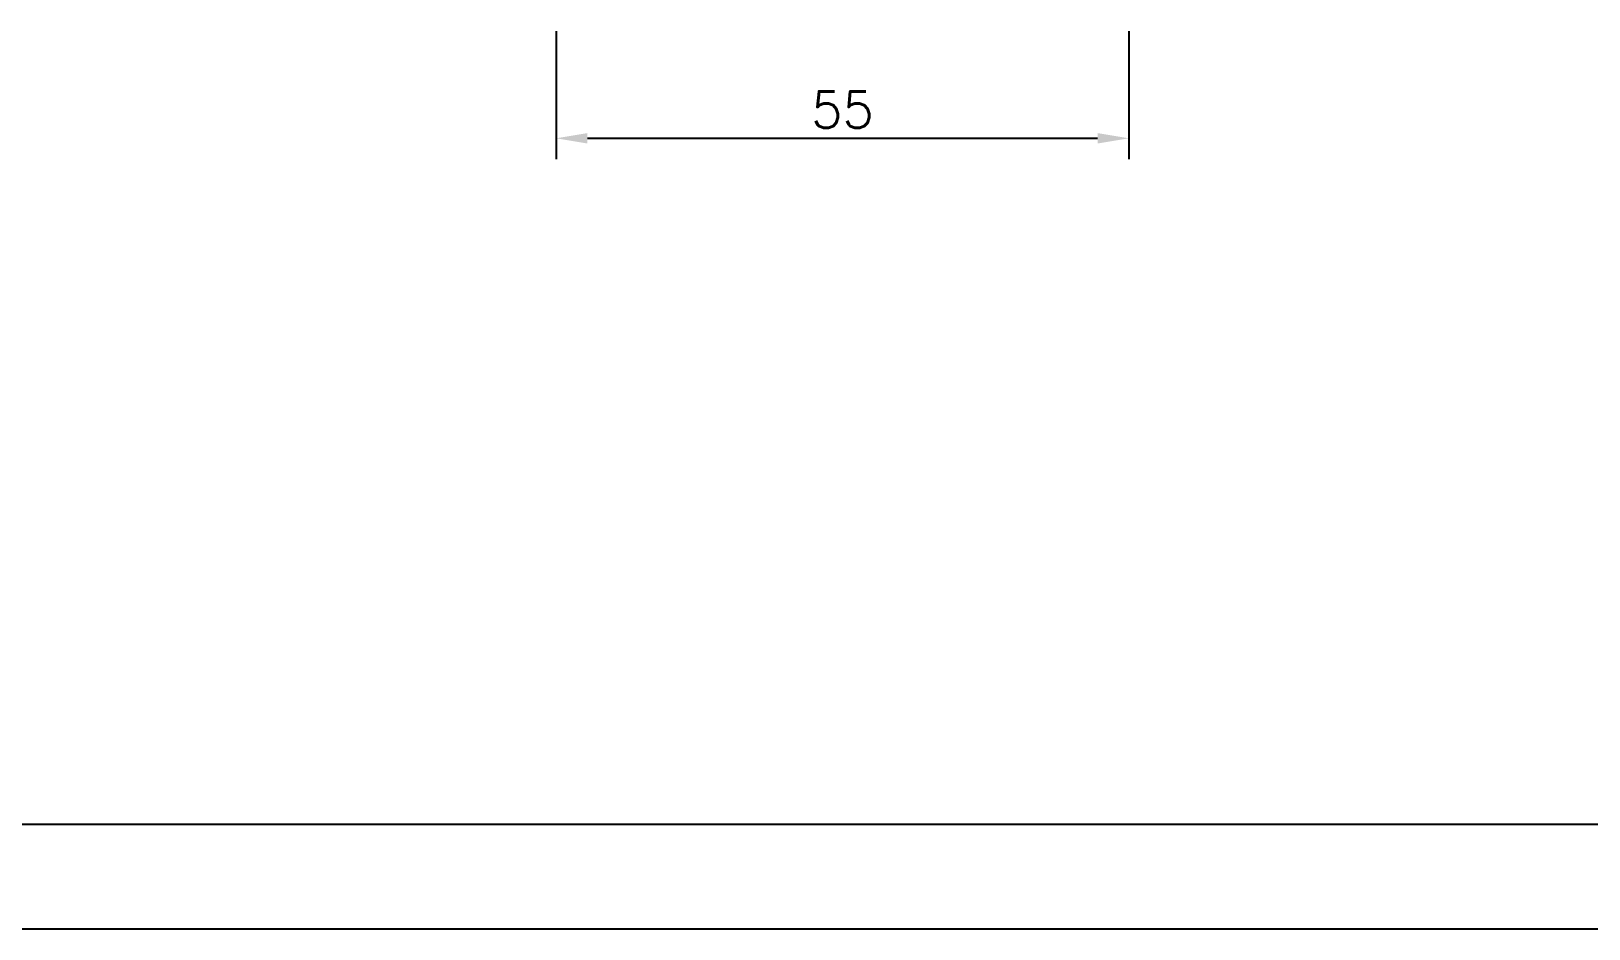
# Model space of a CAD drawing. Extents: x -10573 to -10153, y -17547 to -17250.
# Drawn here: x -10496.9 to -10347.3, y -17547.4 to -17461.3 of the extents above; entities that cross this region are included whole.
import ezdxf

# ---------------------------------------------------------------- set-up
doc = ezdxf.new("R2010")
doc.units = 0
doc.header["$LTSCALE"] = 7
doc.header["$MEASUREMENT"] = 0
doc.layers.get('0').update_dxf_attribs({"color": 2, "linetype": 'CONTINUOUS'})
doc.layers.add('D', color=2, linetype='CONTINUOUS')
doc.styles.add('GHS', font='ROMANS', dxfattribs={"bigfont": 'GHS'})

# ---------------------------------------------------------------- blocks, each defined once
blk = doc.blocks.new('BORDER')
blk.add_line((0, 0), (1, 0))

msp = doc.modelspace()

# ---------------------------------------------------------------- linework, layer by layer
at = {"color": 4}
msp.add_line((-10163.75, -17537.4), (-10541.75, -17537.4), dxfattribs=at)
at = {"layer": 'D'}
for p, q in [((-10446.52, -17461.26), (-10446.52, -17473.54)), ((-10391.52, -17461.26), (-10391.52, -17473.54)), ((-10443.52, -17471.54), (-10394.52, -17471.54))]:
    msp.add_line(p, q, dxfattribs=at)
for points in [[(-10443.52, -17471.04), (-10443.52, -17472.04), (-10446.52, -17471.54)], [(-10394.52, -17471.04), (-10394.52, -17472.04), (-10391.52, -17471.54)]]:
    msp.add_solid(points, dxfattribs=at)

# ---------------------------------------------------------------- block references
at = {"xscale": 420, "yscale": 297, "zscale": 420}
msp.add_blockref('BORDER', (-10572.75, -17547.4), dxfattribs=at)

# ---------------------------------------------------------------- texts
at = {"layer": 'D', "insert": (-10419.02, -17468.79), "char_height": 3.5, "attachment_point": 5, "style": 'GHS'}
msp.add_mtext('\\A1;55', dxfattribs=at)

doc.saveas('drawing.dxf')
